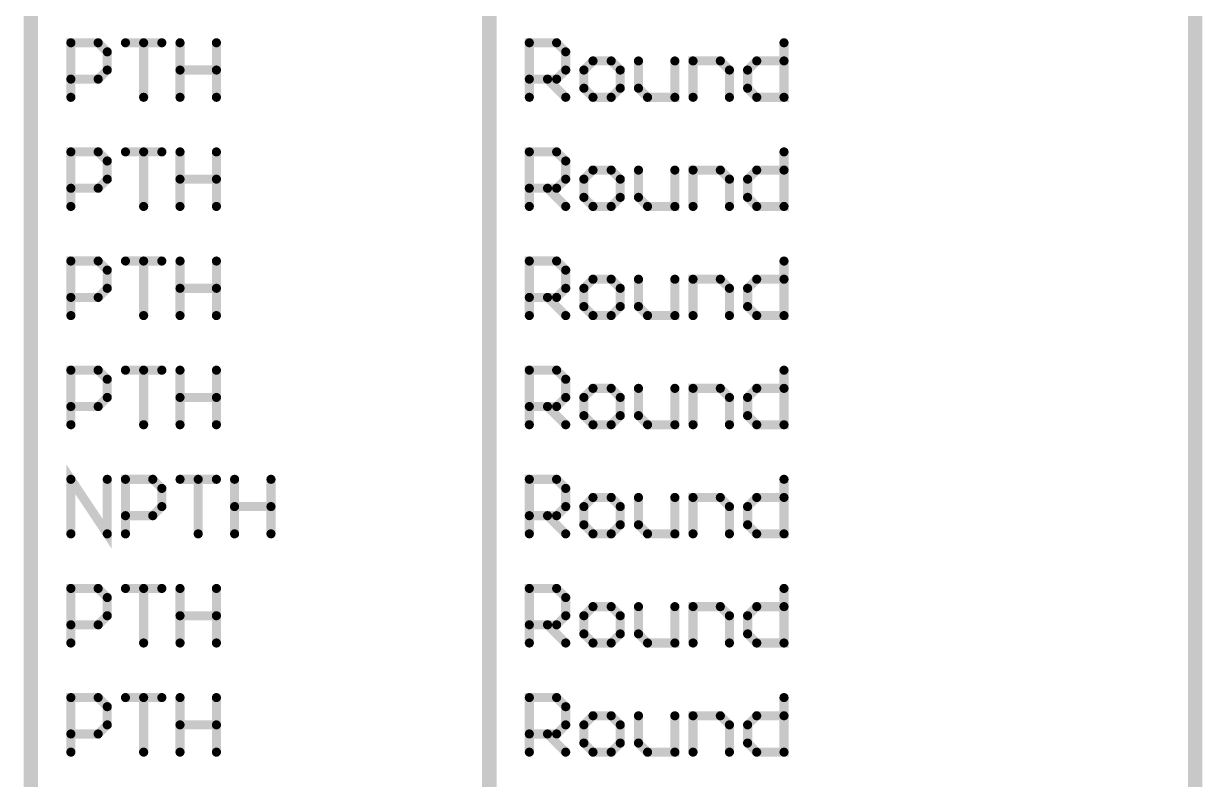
# Model space of a CAD drawing. Extents: x -9.8 to 23.3, y -7.1 to 14.3.
# Drawn here: x 16.733 to 18.028, y 1.52 to 2.351 of the extents above; entities that cross this region are included whole.
import ezdxf

# ---------------------------------------------------------------- set-up
doc = ezdxf.new("R2010")
doc.units = 0
doc.layers.add('2D_LINE_00', color=1, linetype='CONTINUOUS')

# ---------------------------------------------------------------- blocks, each defined once
blk = doc.blocks.new('SMOOTH_0$01')
at = {"const_width": 0.005}
blk.add_lwpolyline([(-0.0025, 0, 1), (0.0025, 0, 1)], format="xyb", close=True, dxfattribs=at)
blk = doc.blocks.new('DRAWING_2568')
at = {"layer": '2D_LINE_00', "const_width": 0.01}
blk.add_lwpolyline([(0, 0), (0, 0.05998), (0.02999, 0.05998), (0.03999, 0.04998), (0.03999, 0.02999), (0.02999, 0.01999), (0, 0.01999)], dxfattribs=at)
at = {"layer": '2D_LINE_00'}
for p in [(0, 0.05998), (0.02999, 0.05998), (0.03999, 0.04998), (0.03999, 0.02999), (0, 0.01999), (0.02999, 0.01999), (0, 0)]:
    blk.add_blockref('SMOOTH_0$01', p, dxfattribs=at)
blk = doc.blocks.new('DRAWING_2569')
at = {"layer": '2D_LINE_00', "const_width": 0.01}
blk.add_lwpolyline([(0, 0), (0.03999, 0), (0.01999, 0), (0.01999, -0.05998)], dxfattribs=at)
at = {"layer": '2D_LINE_00'}
for p in [(0, 0), (0.01999, 0), (0.03999, 0), (0.01999, -0.05998)]:
    blk.add_blockref('SMOOTH_0$01', p, dxfattribs=at)
blk = doc.blocks.new('DRAWING_2570')
at = {"layer": '2D_LINE_00', "const_width": 0.01}
blk.add_lwpolyline([(0, 0), (0, -0.05998), (0, -0.02999), (0.03999, -0.02999), (0.03999, 0), (0.03999, -0.05998)], dxfattribs=at)
at = {"layer": '2D_LINE_00'}
for p in [(0, 0), (0.03999, 0), (0, -0.02999), (0.03999, -0.02999), (0, -0.05998), (0.03999, -0.05998)]:
    blk.add_blockref('SMOOTH_0$01', p, dxfattribs=at)
blk = doc.blocks.new('DRAWING_2571')
at = {"layer": '2D_LINE_00', "const_width": 0.01}
blk.add_lwpolyline([(0, 0), (0, 0.05998), (0.02999, 0.05998), (0.03998, 0.04998), (0.03998, 0.02999), (0.02999, 0.01999), (0, 0.01999)], dxfattribs=at)
at = {"layer": '2D_LINE_00'}
for p in [(0, 0.05998), (0.02999, 0.05998), (0.03998, 0.04998), (0.03998, 0.02999), (0, 0.01999), (0.02999, 0.01999), (0, 0)]:
    blk.add_blockref('SMOOTH_0$01', p, dxfattribs=at)
blk = doc.blocks.new('DRAWING_2572')
at = {"layer": '2D_LINE_00', "const_width": 0.01}
blk.add_lwpolyline([(0, 0), (0.01999, -0.01999)], dxfattribs=at)
at = {"layer": '2D_LINE_00'}
for p in [(0, 0), (0.01999, -0.01999)]:
    blk.add_blockref('SMOOTH_0$01', p, dxfattribs=at)
blk = doc.blocks.new('DRAWING_2573')
at = {"layer": '2D_LINE_00', "const_width": 0.01}
blk.add_lwpolyline([(0, 0), (0.02, 0), (0.02999, 0.01), (0.02999, 0.02999), (0.02, 0.03999), (0, 0.03999), (-0.00999, 0.02999), (-0.00999, 0.01), (0, 0)], dxfattribs=at)
at = {"layer": '2D_LINE_00'}
for p in [(0, 0.03999), (0.02, 0.03999), (-0.00999, 0.02999), (0.02999, 0.02999), (-0.00999, 0.01), (0.02999, 0.01), (0, 0), (0, 0), (0.02, 0)]:
    blk.add_blockref('SMOOTH_0$01', p, dxfattribs=at)
blk = doc.blocks.new('DRAWING_2574')
at = {"layer": '2D_LINE_00', "const_width": 0.01}
blk.add_lwpolyline([(0, 0), (0, -0.02999), (0.00999, -0.03999), (0.03998, -0.03999), (0.03998, 0)], dxfattribs=at)
at = {"layer": '2D_LINE_00'}
for p in [(0, 0), (0.03998, 0), (0, -0.02999), (0.00999, -0.03999), (0.03998, -0.03999)]:
    blk.add_blockref('SMOOTH_0$01', p, dxfattribs=at)
blk = doc.blocks.new('DRAWING_2575')
at = {"layer": '2D_LINE_00', "const_width": 0.01}
blk.add_lwpolyline([(0, 0), (0, 0.03999), (0.02999, 0.03999), (0.03999, 0.02999), (0.03999, 0)], dxfattribs=at)
at = {"layer": '2D_LINE_00'}
for p in [(0, 0.03999), (0.02999, 0.03999), (0.03999, 0.02999), (0, 0), (0.03999, 0)]:
    blk.add_blockref('SMOOTH_0$01', p, dxfattribs=at)
blk = doc.blocks.new('DRAWING_2576')
at = {"layer": '2D_LINE_00', "const_width": 0.01}
blk.add_lwpolyline([(0, 0), (0, -0.05998), (-0.03, -0.05998), (-0.03999, -0.04998), (-0.03999, -0.02999), (-0.03, -0.01999), (0, -0.01999)], dxfattribs=at)
at = {"layer": '2D_LINE_00'}
for p in [(0, 0), (-0.03999, -0.02999), (-0.03, -0.01999), (0, -0.01999), (-0.03999, -0.04998), (-0.03, -0.05998), (0, -0.05998)]:
    blk.add_blockref('SMOOTH_0$01', p, dxfattribs=at)
blk = doc.blocks.new('DRAWING_2593')
at = {"layer": '2D_LINE_00', "const_width": 0.01}
blk.add_lwpolyline([(0, 0), (0, 0.05998), (0.02999, 0.05998), (0.03999, 0.04998), (0.03999, 0.02999), (0.02999, 0.01999), (0, 0.01999)], dxfattribs=at)
at = {"layer": '2D_LINE_00'}
for p in [(0, 0.05998), (0.02999, 0.05998), (0.03999, 0.04998), (0.03999, 0.02999), (0, 0.01999), (0.02999, 0.01999), (0, 0)]:
    blk.add_blockref('SMOOTH_0$01', p, dxfattribs=at)
blk = doc.blocks.new('DRAWING_2594')
at = {"layer": '2D_LINE_00', "const_width": 0.01}
blk.add_lwpolyline([(0, 0), (0.03999, 0), (0.01999, 0), (0.01999, -0.05998)], dxfattribs=at)
at = {"layer": '2D_LINE_00'}
for p in [(0, 0), (0.01999, 0), (0.03999, 0), (0.01999, -0.05998)]:
    blk.add_blockref('SMOOTH_0$01', p, dxfattribs=at)
blk = doc.blocks.new('DRAWING_2595')
at = {"layer": '2D_LINE_00', "const_width": 0.01}
blk.add_lwpolyline([(0, 0), (0, -0.05998), (0, -0.02999), (0.03999, -0.02999), (0.03999, 0), (0.03999, -0.05998)], dxfattribs=at)
at = {"layer": '2D_LINE_00'}
for p in [(0, 0), (0.03999, 0), (0, -0.02999), (0.03999, -0.02999), (0, -0.05998), (0.03999, -0.05998)]:
    blk.add_blockref('SMOOTH_0$01', p, dxfattribs=at)
blk = doc.blocks.new('DRAWING_2596')
at = {"layer": '2D_LINE_00', "const_width": 0.01}
blk.add_lwpolyline([(0, 0), (0, 0.05998), (0.02999, 0.05998), (0.03998, 0.04998), (0.03998, 0.02999), (0.02999, 0.01999), (0, 0.01999)], dxfattribs=at)
at = {"layer": '2D_LINE_00'}
for p in [(0, 0.05998), (0.02999, 0.05998), (0.03998, 0.04998), (0.03998, 0.02999), (0, 0.01999), (0.02999, 0.01999), (0, 0)]:
    blk.add_blockref('SMOOTH_0$01', p, dxfattribs=at)
blk = doc.blocks.new('DRAWING_2597')
at = {"layer": '2D_LINE_00', "const_width": 0.01}
blk.add_lwpolyline([(0, 0), (0.01999, -0.01999)], dxfattribs=at)
at = {"layer": '2D_LINE_00'}
for p in [(0, 0), (0.01999, -0.01999)]:
    blk.add_blockref('SMOOTH_0$01', p, dxfattribs=at)
blk = doc.blocks.new('DRAWING_2598')
at = {"layer": '2D_LINE_00', "const_width": 0.01}
blk.add_lwpolyline([(0, 0), (0.02, 0), (0.02999, 0.01), (0.02999, 0.02999), (0.02, 0.03999), (0, 0.03999), (-0.00999, 0.02999), (-0.00999, 0.01), (0, 0)], dxfattribs=at)
at = {"layer": '2D_LINE_00'}
for p in [(0, 0.03999), (0.02, 0.03999), (-0.00999, 0.02999), (0.02999, 0.02999), (-0.00999, 0.01), (0.02999, 0.01), (0, 0), (0, 0), (0.02, 0)]:
    blk.add_blockref('SMOOTH_0$01', p, dxfattribs=at)
blk = doc.blocks.new('DRAWING_2599')
at = {"layer": '2D_LINE_00', "const_width": 0.01}
blk.add_lwpolyline([(0, 0), (0, -0.02999), (0.00999, -0.03999), (0.03998, -0.03999), (0.03998, 0)], dxfattribs=at)
at = {"layer": '2D_LINE_00'}
for p in [(0, 0), (0.03998, 0), (0, -0.02999), (0.00999, -0.03999), (0.03998, -0.03999)]:
    blk.add_blockref('SMOOTH_0$01', p, dxfattribs=at)
blk = doc.blocks.new('DRAWING_2600')
at = {"layer": '2D_LINE_00', "const_width": 0.01}
blk.add_lwpolyline([(0, 0), (0, 0.03999), (0.02999, 0.03999), (0.03999, 0.02999), (0.03999, 0)], dxfattribs=at)
at = {"layer": '2D_LINE_00'}
for p in [(0, 0.03999), (0.02999, 0.03999), (0.03999, 0.02999), (0, 0), (0.03999, 0)]:
    blk.add_blockref('SMOOTH_0$01', p, dxfattribs=at)
blk = doc.blocks.new('DRAWING_2601')
at = {"layer": '2D_LINE_00', "const_width": 0.01}
blk.add_lwpolyline([(0, 0), (0, -0.05998), (-0.03, -0.05998), (-0.03999, -0.04998), (-0.03999, -0.02999), (-0.03, -0.01999), (0, -0.01999)], dxfattribs=at)
at = {"layer": '2D_LINE_00'}
for p in [(0, 0), (-0.03999, -0.02999), (-0.03, -0.01999), (0, -0.01999), (-0.03999, -0.04998), (-0.03, -0.05998), (0, -0.05998)]:
    blk.add_blockref('SMOOTH_0$01', p, dxfattribs=at)
blk = doc.blocks.new('DRAWING_2619')
at = {"layer": '2D_LINE_00', "const_width": 0.01}
blk.add_lwpolyline([(0, 0), (0, 0.05998), (0.02999, 0.05998), (0.03999, 0.04998), (0.03999, 0.02999), (0.02999, 0.01999), (0, 0.01999)], dxfattribs=at)
at = {"layer": '2D_LINE_00'}
for p in [(0, 0.05998), (0.02999, 0.05998), (0.03999, 0.04998), (0.03999, 0.02999), (0, 0.01999), (0.02999, 0.01999), (0, 0)]:
    blk.add_blockref('SMOOTH_0$01', p, dxfattribs=at)
blk = doc.blocks.new('DRAWING_2620')
at = {"layer": '2D_LINE_00', "const_width": 0.01}
blk.add_lwpolyline([(0, 0), (0.03999, 0), (0.01999, 0), (0.01999, -0.05998)], dxfattribs=at)
at = {"layer": '2D_LINE_00'}
for p in [(0, 0), (0.01999, 0), (0.03999, 0), (0.01999, -0.05998)]:
    blk.add_blockref('SMOOTH_0$01', p, dxfattribs=at)
blk = doc.blocks.new('DRAWING_2621')
at = {"layer": '2D_LINE_00', "const_width": 0.01}
blk.add_lwpolyline([(0, 0), (0, -0.05998), (0, -0.02999), (0.03999, -0.02999), (0.03999, 0), (0.03999, -0.05998)], dxfattribs=at)
at = {"layer": '2D_LINE_00'}
for p in [(0, 0), (0.03999, 0), (0, -0.02999), (0.03999, -0.02999), (0, -0.05998), (0.03999, -0.05998)]:
    blk.add_blockref('SMOOTH_0$01', p, dxfattribs=at)
blk = doc.blocks.new('DRAWING_2622')
at = {"layer": '2D_LINE_00', "const_width": 0.01}
blk.add_lwpolyline([(0, 0), (0, 0.05998), (0.02999, 0.05998), (0.03998, 0.04998), (0.03998, 0.02999), (0.02999, 0.01999), (0, 0.01999)], dxfattribs=at)
at = {"layer": '2D_LINE_00'}
for p in [(0, 0.05998), (0.02999, 0.05998), (0.03998, 0.04998), (0.03998, 0.02999), (0, 0.01999), (0.02999, 0.01999), (0, 0)]:
    blk.add_blockref('SMOOTH_0$01', p, dxfattribs=at)
blk = doc.blocks.new('DRAWING_2623')
at = {"layer": '2D_LINE_00', "const_width": 0.01}
blk.add_lwpolyline([(0, 0), (0.01999, -0.01999)], dxfattribs=at)
at = {"layer": '2D_LINE_00'}
for p in [(0, 0), (0.01999, -0.01999)]:
    blk.add_blockref('SMOOTH_0$01', p, dxfattribs=at)
blk = doc.blocks.new('DRAWING_2624')
at = {"layer": '2D_LINE_00', "const_width": 0.01}
blk.add_lwpolyline([(0, 0), (0.02, 0), (0.02999, 0.01), (0.02999, 0.02999), (0.02, 0.03999), (0, 0.03999), (-0.00999, 0.02999), (-0.00999, 0.01), (0, 0)], dxfattribs=at)
at = {"layer": '2D_LINE_00'}
for p in [(0, 0.03999), (0.02, 0.03999), (-0.00999, 0.02999), (0.02999, 0.02999), (-0.00999, 0.01), (0.02999, 0.01), (0, 0), (0, 0), (0.02, 0)]:
    blk.add_blockref('SMOOTH_0$01', p, dxfattribs=at)
blk = doc.blocks.new('DRAWING_2625')
at = {"layer": '2D_LINE_00', "const_width": 0.01}
blk.add_lwpolyline([(0, 0), (0, -0.02999), (0.00999, -0.03999), (0.03998, -0.03999), (0.03998, 0)], dxfattribs=at)
at = {"layer": '2D_LINE_00'}
for p in [(0, 0), (0.03998, 0), (0, -0.02999), (0.00999, -0.03999), (0.03998, -0.03999)]:
    blk.add_blockref('SMOOTH_0$01', p, dxfattribs=at)
blk = doc.blocks.new('DRAWING_2626')
at = {"layer": '2D_LINE_00', "const_width": 0.01}
blk.add_lwpolyline([(0, 0), (0, 0.03999), (0.02999, 0.03999), (0.03999, 0.02999), (0.03999, 0)], dxfattribs=at)
at = {"layer": '2D_LINE_00'}
for p in [(0, 0.03999), (0.02999, 0.03999), (0.03999, 0.02999), (0, 0), (0.03999, 0)]:
    blk.add_blockref('SMOOTH_0$01', p, dxfattribs=at)
blk = doc.blocks.new('DRAWING_2627')
at = {"layer": '2D_LINE_00', "const_width": 0.01}
blk.add_lwpolyline([(0, 0), (0, -0.05998), (-0.03, -0.05998), (-0.03999, -0.04998), (-0.03999, -0.02999), (-0.03, -0.01999), (0, -0.01999)], dxfattribs=at)
at = {"layer": '2D_LINE_00'}
for p in [(0, 0), (-0.03999, -0.02999), (-0.03, -0.01999), (0, -0.01999), (-0.03999, -0.04998), (-0.03, -0.05998), (0, -0.05998)]:
    blk.add_blockref('SMOOTH_0$01', p, dxfattribs=at)
blk = doc.blocks.new('DRAWING_2645')
at = {"layer": '2D_LINE_00', "const_width": 0.01}
blk.add_lwpolyline([(0, 0), (0, 0.05998), (0.02999, 0.05998), (0.03999, 0.04998), (0.03999, 0.02999), (0.02999, 0.01999), (0, 0.01999)], dxfattribs=at)
at = {"layer": '2D_LINE_00'}
for p in [(0, 0.05998), (0.02999, 0.05998), (0.03999, 0.04998), (0.03999, 0.02999), (0, 0.01999), (0.02999, 0.01999), (0, 0)]:
    blk.add_blockref('SMOOTH_0$01', p, dxfattribs=at)
blk = doc.blocks.new('DRAWING_2646')
at = {"layer": '2D_LINE_00', "const_width": 0.01}
blk.add_lwpolyline([(0, 0), (0.03999, 0), (0.01999, 0), (0.01999, -0.05998)], dxfattribs=at)
at = {"layer": '2D_LINE_00'}
for p in [(0, 0), (0.01999, 0), (0.03999, 0), (0.01999, -0.05998)]:
    blk.add_blockref('SMOOTH_0$01', p, dxfattribs=at)
blk = doc.blocks.new('DRAWING_2647')
at = {"layer": '2D_LINE_00', "const_width": 0.01}
blk.add_lwpolyline([(0, 0), (0, -0.05998), (0, -0.02999), (0.03999, -0.02999), (0.03999, 0), (0.03999, -0.05998)], dxfattribs=at)
at = {"layer": '2D_LINE_00'}
for p in [(0, 0), (0.03999, 0), (0, -0.02999), (0.03999, -0.02999), (0, -0.05998), (0.03999, -0.05998)]:
    blk.add_blockref('SMOOTH_0$01', p, dxfattribs=at)
blk = doc.blocks.new('DRAWING_2648')
at = {"layer": '2D_LINE_00', "const_width": 0.01}
blk.add_lwpolyline([(0, 0), (0, 0.05998), (0.02999, 0.05998), (0.03998, 0.04998), (0.03998, 0.02999), (0.02999, 0.01999), (0, 0.01999)], dxfattribs=at)
at = {"layer": '2D_LINE_00'}
for p in [(0, 0.05998), (0.02999, 0.05998), (0.03998, 0.04998), (0.03998, 0.02999), (0, 0.01999), (0.02999, 0.01999), (0, 0)]:
    blk.add_blockref('SMOOTH_0$01', p, dxfattribs=at)
blk = doc.blocks.new('DRAWING_2649')
at = {"layer": '2D_LINE_00', "const_width": 0.01}
blk.add_lwpolyline([(0, 0), (0.01999, -0.01999)], dxfattribs=at)
at = {"layer": '2D_LINE_00'}
for p in [(0, 0), (0.01999, -0.01999)]:
    blk.add_blockref('SMOOTH_0$01', p, dxfattribs=at)
blk = doc.blocks.new('DRAWING_2650')
at = {"layer": '2D_LINE_00', "const_width": 0.01}
blk.add_lwpolyline([(0, 0), (0.02, 0), (0.02999, 0.01), (0.02999, 0.02999), (0.02, 0.03999), (0, 0.03999), (-0.00999, 0.02999), (-0.00999, 0.01), (0, 0)], dxfattribs=at)
at = {"layer": '2D_LINE_00'}
for p in [(0, 0.03999), (0.02, 0.03999), (-0.00999, 0.02999), (0.02999, 0.02999), (-0.00999, 0.01), (0.02999, 0.01), (0, 0), (0, 0), (0.02, 0)]:
    blk.add_blockref('SMOOTH_0$01', p, dxfattribs=at)
blk = doc.blocks.new('DRAWING_2651')
at = {"layer": '2D_LINE_00', "const_width": 0.01}
blk.add_lwpolyline([(0, 0), (0, -0.02999), (0.00999, -0.03999), (0.03998, -0.03999), (0.03998, 0)], dxfattribs=at)
at = {"layer": '2D_LINE_00'}
for p in [(0, 0), (0.03998, 0), (0, -0.02999), (0.00999, -0.03999), (0.03998, -0.03999)]:
    blk.add_blockref('SMOOTH_0$01', p, dxfattribs=at)
blk = doc.blocks.new('DRAWING_2652')
at = {"layer": '2D_LINE_00', "const_width": 0.01}
blk.add_lwpolyline([(0, 0), (0, 0.03999), (0.02999, 0.03999), (0.03999, 0.02999), (0.03999, 0)], dxfattribs=at)
at = {"layer": '2D_LINE_00'}
for p in [(0, 0.03999), (0.02999, 0.03999), (0.03999, 0.02999), (0, 0), (0.03999, 0)]:
    blk.add_blockref('SMOOTH_0$01', p, dxfattribs=at)
blk = doc.blocks.new('DRAWING_2653')
at = {"layer": '2D_LINE_00', "const_width": 0.01}
blk.add_lwpolyline([(0, 0), (0, -0.05998), (-0.03, -0.05998), (-0.03999, -0.04998), (-0.03999, -0.02999), (-0.03, -0.01999), (0, -0.01999)], dxfattribs=at)
at = {"layer": '2D_LINE_00'}
for p in [(0, 0), (-0.03999, -0.02999), (-0.03, -0.01999), (0, -0.01999), (-0.03999, -0.04998), (-0.03, -0.05998), (0, -0.05998)]:
    blk.add_blockref('SMOOTH_0$01', p, dxfattribs=at)
blk = doc.blocks.new('DRAWING_2669')
at = {"layer": '2D_LINE_00', "const_width": 0.01}
blk.add_lwpolyline([(0, 0), (0, 0.05998), (0.03999, 0), (0.03999, 0.05998)], dxfattribs=at)
at = {"layer": '2D_LINE_00'}
for p in [(0, 0.05998), (0.03999, 0.05998), (0, 0), (0.03999, 0)]:
    blk.add_blockref('SMOOTH_0$01', p, dxfattribs=at)
blk = doc.blocks.new('DRAWING_2670')
at = {"layer": '2D_LINE_00', "const_width": 0.01}
blk.add_lwpolyline([(0, 0), (0, 0.05998), (0.02999, 0.05998), (0.03999, 0.04998), (0.03999, 0.02999), (0.02999, 0.01999), (0, 0.01999)], dxfattribs=at)
at = {"layer": '2D_LINE_00'}
for p in [(0, 0.05998), (0.02999, 0.05998), (0.03999, 0.04998), (0.03999, 0.02999), (0, 0.01999), (0.02999, 0.01999), (0, 0)]:
    blk.add_blockref('SMOOTH_0$01', p, dxfattribs=at)
blk = doc.blocks.new('DRAWING_2671')
at = {"layer": '2D_LINE_00', "const_width": 0.01}
blk.add_lwpolyline([(0, 0), (0.03999, 0), (0.01999, 0), (0.01999, -0.05998)], dxfattribs=at)
at = {"layer": '2D_LINE_00'}
for p in [(0, 0), (0.01999, 0), (0.03999, 0), (0.01999, -0.05998)]:
    blk.add_blockref('SMOOTH_0$01', p, dxfattribs=at)
blk = doc.blocks.new('DRAWING_2672')
at = {"layer": '2D_LINE_00', "const_width": 0.01}
blk.add_lwpolyline([(0, 0), (0, -0.05998), (0, -0.02999), (0.03999, -0.02999), (0.03999, 0), (0.03999, -0.05998)], dxfattribs=at)
at = {"layer": '2D_LINE_00'}
for p in [(0, 0), (0.03999, 0), (0, -0.02999), (0.03999, -0.02999), (0, -0.05998), (0.03999, -0.05998)]:
    blk.add_blockref('SMOOTH_0$01', p, dxfattribs=at)
blk = doc.blocks.new('DRAWING_2673')
at = {"layer": '2D_LINE_00', "const_width": 0.01}
blk.add_lwpolyline([(0, 0), (0, 0.05998), (0.02999, 0.05998), (0.03998, 0.04998), (0.03998, 0.02999), (0.02999, 0.01999), (0, 0.01999)], dxfattribs=at)
at = {"layer": '2D_LINE_00'}
for p in [(0, 0.05998), (0.02999, 0.05998), (0.03998, 0.04998), (0.03998, 0.02999), (0, 0.01999), (0.02999, 0.01999), (0, 0)]:
    blk.add_blockref('SMOOTH_0$01', p, dxfattribs=at)
blk = doc.blocks.new('DRAWING_2674')
at = {"layer": '2D_LINE_00', "const_width": 0.01}
blk.add_lwpolyline([(0, 0), (0.01999, -0.01999)], dxfattribs=at)
at = {"layer": '2D_LINE_00'}
for p in [(0, 0), (0.01999, -0.01999)]:
    blk.add_blockref('SMOOTH_0$01', p, dxfattribs=at)
blk = doc.blocks.new('DRAWING_2675')
at = {"layer": '2D_LINE_00', "const_width": 0.01}
blk.add_lwpolyline([(0, 0), (0.02, 0), (0.02999, 0.01), (0.02999, 0.02999), (0.02, 0.03999), (0, 0.03999), (-0.00999, 0.02999), (-0.00999, 0.01), (0, 0)], dxfattribs=at)
at = {"layer": '2D_LINE_00'}
for p in [(0, 0.03999), (0.02, 0.03999), (-0.00999, 0.02999), (0.02999, 0.02999), (-0.00999, 0.01), (0.02999, 0.01), (0, 0), (0, 0), (0.02, 0)]:
    blk.add_blockref('SMOOTH_0$01', p, dxfattribs=at)
blk = doc.blocks.new('DRAWING_2676')
at = {"layer": '2D_LINE_00', "const_width": 0.01}
blk.add_lwpolyline([(0, 0), (0, -0.02999), (0.00999, -0.03999), (0.03998, -0.03999), (0.03998, 0)], dxfattribs=at)
at = {"layer": '2D_LINE_00'}
for p in [(0, 0), (0.03998, 0), (0, -0.02999), (0.00999, -0.03999), (0.03998, -0.03999)]:
    blk.add_blockref('SMOOTH_0$01', p, dxfattribs=at)
blk = doc.blocks.new('DRAWING_2677')
at = {"layer": '2D_LINE_00', "const_width": 0.01}
blk.add_lwpolyline([(0, 0), (0, 0.03999), (0.02999, 0.03999), (0.03999, 0.02999), (0.03999, 0)], dxfattribs=at)
at = {"layer": '2D_LINE_00'}
for p in [(0, 0.03999), (0.02999, 0.03999), (0.03999, 0.02999), (0, 0), (0.03999, 0)]:
    blk.add_blockref('SMOOTH_0$01', p, dxfattribs=at)
blk = doc.blocks.new('DRAWING_2678')
at = {"layer": '2D_LINE_00', "const_width": 0.01}
blk.add_lwpolyline([(0, 0), (0, -0.05998), (-0.03, -0.05998), (-0.03999, -0.04998), (-0.03999, -0.02999), (-0.03, -0.01999), (0, -0.01999)], dxfattribs=at)
at = {"layer": '2D_LINE_00'}
for p in [(0, 0), (-0.03999, -0.02999), (-0.03, -0.01999), (0, -0.01999), (-0.03999, -0.04998), (-0.03, -0.05998), (0, -0.05998)]:
    blk.add_blockref('SMOOTH_0$01', p, dxfattribs=at)
blk = doc.blocks.new('DRAWING_2698')
at = {"layer": '2D_LINE_00', "const_width": 0.01}
blk.add_lwpolyline([(0, 0), (0, 0.05998), (0.02999, 0.05998), (0.03999, 0.04998), (0.03999, 0.02999), (0.02999, 0.01999), (0, 0.01999)], dxfattribs=at)
at = {"layer": '2D_LINE_00'}
for p in [(0, 0.05998), (0.02999, 0.05998), (0.03999, 0.04998), (0.03999, 0.02999), (0, 0.01999), (0.02999, 0.01999), (0, 0)]:
    blk.add_blockref('SMOOTH_0$01', p, dxfattribs=at)
blk = doc.blocks.new('DRAWING_2699')
at = {"layer": '2D_LINE_00', "const_width": 0.01}
blk.add_lwpolyline([(0, 0), (0.03999, 0), (0.01999, 0), (0.01999, -0.05998)], dxfattribs=at)
at = {"layer": '2D_LINE_00'}
for p in [(0, 0), (0.01999, 0), (0.03999, 0), (0.01999, -0.05998)]:
    blk.add_blockref('SMOOTH_0$01', p, dxfattribs=at)
blk = doc.blocks.new('DRAWING_2700')
at = {"layer": '2D_LINE_00', "const_width": 0.01}
blk.add_lwpolyline([(0, 0), (0, -0.05998), (0, -0.02999), (0.03999, -0.02999), (0.03999, 0), (0.03999, -0.05998)], dxfattribs=at)
at = {"layer": '2D_LINE_00'}
for p in [(0, 0), (0.03999, 0), (0, -0.02999), (0.03999, -0.02999), (0, -0.05998), (0.03999, -0.05998)]:
    blk.add_blockref('SMOOTH_0$01', p, dxfattribs=at)
blk = doc.blocks.new('DRAWING_2701')
at = {"layer": '2D_LINE_00', "const_width": 0.01}
blk.add_lwpolyline([(0, 0), (0, 0.05998), (0.02999, 0.05998), (0.03998, 0.04998), (0.03998, 0.02999), (0.02999, 0.01999), (0, 0.01999)], dxfattribs=at)
at = {"layer": '2D_LINE_00'}
for p in [(0, 0.05998), (0.02999, 0.05998), (0.03998, 0.04998), (0.03998, 0.02999), (0, 0.01999), (0.02999, 0.01999), (0, 0)]:
    blk.add_blockref('SMOOTH_0$01', p, dxfattribs=at)
blk = doc.blocks.new('DRAWING_2702')
at = {"layer": '2D_LINE_00', "const_width": 0.01}
blk.add_lwpolyline([(0, 0), (0.01999, -0.01999)], dxfattribs=at)
at = {"layer": '2D_LINE_00'}
for p in [(0, 0), (0.01999, -0.01999)]:
    blk.add_blockref('SMOOTH_0$01', p, dxfattribs=at)
blk = doc.blocks.new('DRAWING_2703')
at = {"layer": '2D_LINE_00', "const_width": 0.01}
blk.add_lwpolyline([(0, 0), (0.02, 0), (0.02999, 0.01), (0.02999, 0.02999), (0.02, 0.03999), (0, 0.03999), (-0.00999, 0.02999), (-0.00999, 0.01), (0, 0)], dxfattribs=at)
at = {"layer": '2D_LINE_00'}
for p in [(0, 0.03999), (0.02, 0.03999), (-0.00999, 0.02999), (0.02999, 0.02999), (-0.00999, 0.01), (0.02999, 0.01), (0, 0), (0, 0), (0.02, 0)]:
    blk.add_blockref('SMOOTH_0$01', p, dxfattribs=at)
blk = doc.blocks.new('DRAWING_2704')
at = {"layer": '2D_LINE_00', "const_width": 0.01}
blk.add_lwpolyline([(0, 0), (0, -0.02999), (0.00999, -0.03999), (0.03998, -0.03999), (0.03998, 0)], dxfattribs=at)
at = {"layer": '2D_LINE_00'}
for p in [(0, 0), (0.03998, 0), (0, -0.02999), (0.00999, -0.03999), (0.03998, -0.03999)]:
    blk.add_blockref('SMOOTH_0$01', p, dxfattribs=at)
blk = doc.blocks.new('DRAWING_2705')
at = {"layer": '2D_LINE_00', "const_width": 0.01}
blk.add_lwpolyline([(0, 0), (0, 0.03999), (0.02999, 0.03999), (0.03999, 0.02999), (0.03999, 0)], dxfattribs=at)
at = {"layer": '2D_LINE_00'}
for p in [(0, 0.03999), (0.02999, 0.03999), (0.03999, 0.02999), (0, 0), (0.03999, 0)]:
    blk.add_blockref('SMOOTH_0$01', p, dxfattribs=at)
blk = doc.blocks.new('DRAWING_2706')
at = {"layer": '2D_LINE_00', "const_width": 0.01}
blk.add_lwpolyline([(0, 0), (0, -0.05998), (-0.03, -0.05998), (-0.03999, -0.04998), (-0.03999, -0.02999), (-0.03, -0.01999), (0, -0.01999)], dxfattribs=at)
at = {"layer": '2D_LINE_00'}
for p in [(0, 0), (-0.03999, -0.02999), (-0.03, -0.01999), (0, -0.01999), (-0.03999, -0.04998), (-0.03, -0.05998), (0, -0.05998)]:
    blk.add_blockref('SMOOTH_0$01', p, dxfattribs=at)
blk = doc.blocks.new('DRAWING_2727')
at = {"layer": '2D_LINE_00', "const_width": 0.01}
blk.add_lwpolyline([(0, 0), (0, 0.05998), (0.02999, 0.05998), (0.03999, 0.04998), (0.03999, 0.02999), (0.02999, 0.01999), (0, 0.01999)], dxfattribs=at)
at = {"layer": '2D_LINE_00'}
for p in [(0, 0.05998), (0.02999, 0.05998), (0.03999, 0.04998), (0.03999, 0.02999), (0, 0.01999), (0.02999, 0.01999), (0, 0)]:
    blk.add_blockref('SMOOTH_0$01', p, dxfattribs=at)
blk = doc.blocks.new('DRAWING_2728')
at = {"layer": '2D_LINE_00', "const_width": 0.01}
blk.add_lwpolyline([(0, 0), (0.03999, 0), (0.01999, 0), (0.01999, -0.05998)], dxfattribs=at)
at = {"layer": '2D_LINE_00'}
for p in [(0, 0), (0.01999, 0), (0.03999, 0), (0.01999, -0.05998)]:
    blk.add_blockref('SMOOTH_0$01', p, dxfattribs=at)
blk = doc.blocks.new('DRAWING_2729')
at = {"layer": '2D_LINE_00', "const_width": 0.01}
blk.add_lwpolyline([(0, 0), (0, -0.05998), (0, -0.02999), (0.03999, -0.02999), (0.03999, 0), (0.03999, -0.05998)], dxfattribs=at)
at = {"layer": '2D_LINE_00'}
for p in [(0, 0), (0.03999, 0), (0, -0.02999), (0.03999, -0.02999), (0, -0.05998), (0.03999, -0.05998)]:
    blk.add_blockref('SMOOTH_0$01', p, dxfattribs=at)
blk = doc.blocks.new('DRAWING_2730')
at = {"layer": '2D_LINE_00', "const_width": 0.01}
blk.add_lwpolyline([(0, 0), (0, 0.05998), (0.02999, 0.05998), (0.03998, 0.04998), (0.03998, 0.02999), (0.02999, 0.01999), (0, 0.01999)], dxfattribs=at)
at = {"layer": '2D_LINE_00'}
for p in [(0, 0.05998), (0.02999, 0.05998), (0.03998, 0.04998), (0.03998, 0.02999), (0, 0.01999), (0.02999, 0.01999), (0, 0)]:
    blk.add_blockref('SMOOTH_0$01', p, dxfattribs=at)
blk = doc.blocks.new('DRAWING_2731')
at = {"layer": '2D_LINE_00', "const_width": 0.01}
blk.add_lwpolyline([(0, 0), (0.01999, -0.01999)], dxfattribs=at)
at = {"layer": '2D_LINE_00'}
for p in [(0, 0), (0.01999, -0.01999)]:
    blk.add_blockref('SMOOTH_0$01', p, dxfattribs=at)
blk = doc.blocks.new('DRAWING_2732')
at = {"layer": '2D_LINE_00', "const_width": 0.01}
blk.add_lwpolyline([(0, 0), (0.02, 0), (0.02999, 0.01), (0.02999, 0.02999), (0.02, 0.03999), (0, 0.03999), (-0.00999, 0.02999), (-0.00999, 0.01), (0, 0)], dxfattribs=at)
at = {"layer": '2D_LINE_00'}
for p in [(0, 0.03999), (0.02, 0.03999), (-0.00999, 0.02999), (0.02999, 0.02999), (-0.00999, 0.01), (0.02999, 0.01), (0, 0), (0, 0), (0.02, 0)]:
    blk.add_blockref('SMOOTH_0$01', p, dxfattribs=at)
blk = doc.blocks.new('DRAWING_2733')
at = {"layer": '2D_LINE_00', "const_width": 0.01}
blk.add_lwpolyline([(0, 0), (0, -0.02999), (0.00999, -0.03999), (0.03998, -0.03999), (0.03998, 0)], dxfattribs=at)
at = {"layer": '2D_LINE_00'}
for p in [(0, 0), (0.03998, 0), (0, -0.02999), (0.00999, -0.03999), (0.03998, -0.03999)]:
    blk.add_blockref('SMOOTH_0$01', p, dxfattribs=at)
blk = doc.blocks.new('DRAWING_2734')
at = {"layer": '2D_LINE_00', "const_width": 0.01}
blk.add_lwpolyline([(0, 0), (0, 0.03999), (0.02999, 0.03999), (0.03999, 0.02999), (0.03999, 0)], dxfattribs=at)
at = {"layer": '2D_LINE_00'}
for p in [(0, 0.03999), (0.02999, 0.03999), (0.03999, 0.02999), (0, 0), (0.03999, 0)]:
    blk.add_blockref('SMOOTH_0$01', p, dxfattribs=at)
blk = doc.blocks.new('DRAWING_2735')
at = {"layer": '2D_LINE_00', "const_width": 0.01}
blk.add_lwpolyline([(0, 0), (0, -0.05998), (-0.03, -0.05998), (-0.03999, -0.04998), (-0.03999, -0.02999), (-0.03, -0.01999), (0, -0.01999)], dxfattribs=at)
at = {"layer": '2D_LINE_00'}
for p in [(0, 0), (-0.03999, -0.02999), (-0.03, -0.01999), (0, -0.01999), (-0.03999, -0.04998), (-0.03, -0.05998), (0, -0.05998)]:
    blk.add_blockref('SMOOTH_0$01', p, dxfattribs=at)
blk = doc.blocks.new('DRAWING_4253')
at = {"layer": '2D_LINE_00', "const_width": 0.016}
blk.add_lwpolyline([(0, 0), (0, -3.042)], dxfattribs=at)
blk = doc.blocks.new('DRAWING_4258')
at = {"layer": '2D_LINE_00', "const_width": 0.016}
blk.add_lwpolyline([(0, 0), (0, -3.042)], dxfattribs=at)
blk = doc.blocks.new('DRAWING_4259')
at = {"layer": '2D_LINE_00', "const_width": 0.016}
blk.add_lwpolyline([(0, 0), (0, -3.042)], dxfattribs=at)

msp = doc.modelspace()

# ---------------------------------------------------------------- block references
for name, p in [('DRAWING_4258', (16.74061, 3.122)), ('DRAWING_4259', (17.24449, 3.122)), ('DRAWING_4253', (18.02029, 3.122)), ('DRAWING_2568', (16.78461, 2.27)), ('DRAWING_2569', (16.84459, 2.32998)), ('DRAWING_2570', (16.90457, 2.32998)), ('DRAWING_2571', (17.28849, 2.27)), ('DRAWING_2576', (17.5684, 2.32998)), ('DRAWING_2573', (17.35846, 2.27)), ('DRAWING_2574', (17.40845, 2.30999)), ('DRAWING_2575', (17.46843, 2.27)), ('DRAWING_2572', (17.30848, 2.28999)), ('DRAWING_2593', (16.78461, 2.15)), ('DRAWING_2594', (16.84459, 2.20998)), ('DRAWING_2595', (16.90457, 2.20998)), ('DRAWING_2596', (17.28849, 2.15)), ('DRAWING_2601', (17.5684, 2.20998)), ('DRAWING_2598', (17.35846, 2.15)), ('DRAWING_2599', (17.40845, 2.18999)), ('DRAWING_2600', (17.46843, 2.15)), ('DRAWING_2597', (17.30848, 2.16999)), ('DRAWING_2619', (16.78461, 2.03)), ('DRAWING_2620', (16.84459, 2.08998)), ('DRAWING_2621', (16.90457, 2.08998)), ('DRAWING_2622', (17.28849, 2.03)), ('DRAWING_2627', (17.5684, 2.08998)), ('DRAWING_2624', (17.35846, 2.03)), ('DRAWING_2625', (17.40845, 2.06999)), ('DRAWING_2626', (17.46843, 2.03)), ('DRAWING_2623', (17.30848, 2.04999)), ('DRAWING_2645', (16.78461, 1.91)), ('DRAWING_2646', (16.84459, 1.96998)), ('DRAWING_2647', (16.90457, 1.96998)), ('DRAWING_2648', (17.28849, 1.91)), ('DRAWING_2653', (17.5684, 1.96998)), ('DRAWING_2650', (17.35846, 1.91)), ('DRAWING_2651', (17.40845, 1.94999)), ('DRAWING_2652', (17.46843, 1.91)), ('DRAWING_2649', (17.30848, 1.92999)), ('DRAWING_2669', (16.78461, 1.79)), ('DRAWING_2670', (16.84459, 1.79)), ('DRAWING_2671', (16.90457, 1.84998)), ('DRAWING_2672', (16.96455, 1.84998)), ('DRAWING_2673', (17.28849, 1.79)), ('DRAWING_2678', (17.5684, 1.84998)), ('DRAWING_2675', (17.35846, 1.79)), ('DRAWING_2676', (17.40845, 1.82999)), ('DRAWING_2677', (17.46843, 1.79)), ('DRAWING_2674', (17.30848, 1.80999)), ('DRAWING_2698', (16.78461, 1.67)), ('DRAWING_2699', (16.84459, 1.72998)), ('DRAWING_2700', (16.90457, 1.72998)), ('DRAWING_2701', (17.28849, 1.67)), ('DRAWING_2706', (17.5684, 1.72998)), ('DRAWING_2703', (17.35846, 1.67)), ('DRAWING_2704', (17.40845, 1.70999)), ('DRAWING_2705', (17.46843, 1.67)), ('DRAWING_2702', (17.30848, 1.68999)), ('DRAWING_2727', (16.78461, 1.55)), ('DRAWING_2728', (16.84459, 1.60998)), ('DRAWING_2729', (16.90457, 1.60998)), ('DRAWING_2730', (17.28849, 1.55)), ('DRAWING_2735', (17.5684, 1.60998)), ('DRAWING_2732', (17.35846, 1.55)), ('DRAWING_2733', (17.40845, 1.58999)), ('DRAWING_2734', (17.46843, 1.55)), ('DRAWING_2731', (17.30848, 1.56999))]:
    msp.add_blockref(name, p)

doc.saveas('drawing.dxf')
